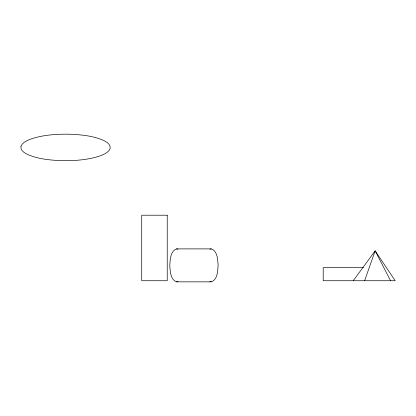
<?xml version="1.0" encoding="UTF-8"?>
<svg xmlns="http://www.w3.org/2000/svg" width="416" height="416" viewBox="0 0 416 416"><rect width="100%" height="100%" fill="white"/><g stroke="black" fill="none" stroke-linecap="round" stroke-linejoin="round"><path stroke-width="0.62" d="M364.624 280.732L375.149 250.827L395.2 280.732L323.201 280.732L323.201 267.623L363.402 267.623M353.226 280.732L375.149 250.827L390.567 280.732M176.628 248.893C170.258 251.03 170.217 259.745 169.79 265.366C170.222 270.977 170.253 279.724 176.628 281.845L211.266 281.845C217.641 279.724 217.672 270.977 218.104 265.366C217.677 259.745 217.636 251.03 211.266 248.893L176.628 248.893L177.949 249.2M176.628 281.845L178.027 281.497M209.945 249.2L211.266 248.893M209.867 281.497L211.266 281.845M20.982 146.24C20.036 150.608 24.82 153.135 28.096 154.695C38.615 159.156 50.232 160.17 61.532 160.654C74.558 160.836 87.885 160.051 100.298 155.797C103.995 154.284 108.508 152.625 110.126 148.621C111.067 144.253 106.283 141.726 103.012 140.166C92.492 135.704 80.876 134.69 69.576 134.207C56.545 134.025 43.222 134.81 30.81 139.064C27.113 140.577 22.599 142.236 20.982 146.24M167.227 215.207L141.731 215.207L141.731 280.732L167.227 280.732L167.227 215.207"/></g></svg>
